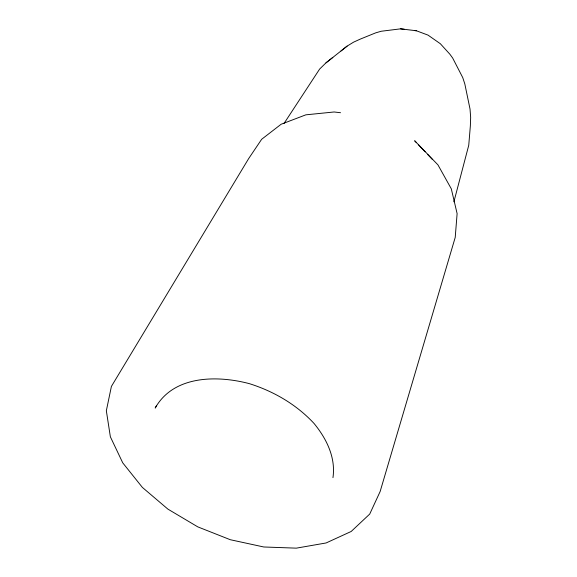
<?xml version="1.0" encoding="UTF-8"?>
<svg xmlns="http://www.w3.org/2000/svg" width="577" height="577" viewBox="0 0 577 577"><rect width="100%" height="100%" fill="white"/><g stroke="black" fill="none" stroke-linecap="round" stroke-linejoin="round"><path stroke-width="0.87" d="M332.965 477.655C335.886 457.496 326.503 438.628 314.018 423.431C296.477 404.564 273.895 391.379 249.415 383.669C217.356 375.158 173.583 375.173 155.191 408.062L156.432 405.782M453.897 201.82L468.748 145.26L470.356 125.909L470.659 117.355L470.031 109.075L464.824 83.939L462.718 77.542L452.664 58.039L449.851 54.18L440.359 43.744L428.026 35.118L416.406 30.769L400.575 28.85L381.209 31.252L375.677 32.86L360.3 39.099L353.571 42.157L347.13 46.11L325.969 62.857L319.622 69.081L283.992 123.528M325.969 62.857L332.821 57.426M340.993 50.971L347.13 46.11M414.784 30.595L416.406 30.769M340.531 112.717L334.126 111.981L305.86 114.83L281.129 124.243L261.655 139.281L248.629 158.646L111.397 386.417L106.341 410.752L110.366 436.796L122.75 462.862L142.382 487.414L167.9 509.116L197.76 526.859L230.295 539.719L263.768 546.982L296.333 548.15L326.099 542.964L351.177 531.475L369.72 514.071L380.12 491.575L455.224 237.399L457.114 213.62L451.301 188.823L437.943 164.871L414.654 140.752L416.493 142.699M400.575 28.85L404.253 29.276M418.339 144.647L425.105 151.787M427.564 154.376L432.483 159.569"/></g></svg>
